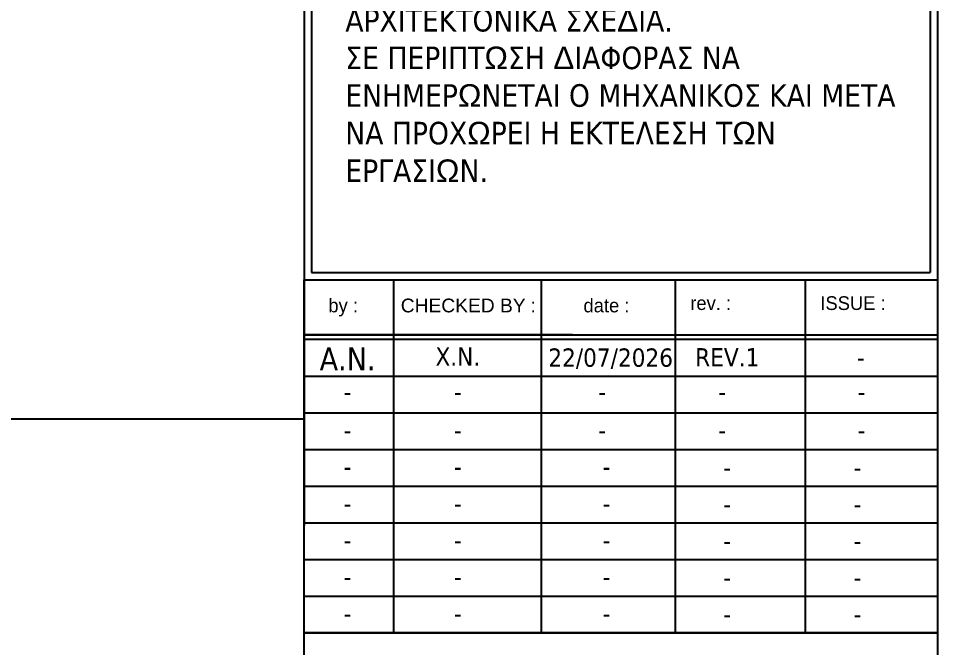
# Model space of a CAD drawing. Header units: millimetres. Extents: x -2171 to 1563, y -1758 to -1505.
# Drawn here: x 1276.41 to 1286.6, y -1607.91 to -1600.94 of the extents above; entities that cross this region are included whole.
import ezdxf

# ---------------------------------------------------------------- set-up
doc = ezdxf.new("R2010")
doc.units = ezdxf.units.MM
doc.layers.add('-S_TEXT', color=3, linetype='Continuous')
doc.layers.add('TEXT', color=20, linetype='Continuous', lineweight=13)
doc.styles.get("Standard").update_dxf_attribs({"font": 'tahoma.ttf'})

# ---------------------------------------------------------------- blocks, each defined once
blk = doc.blocks.new('PINAKAKI 1')
at = {"color": 0}
for p, q in [((1.278, -0.415), (1.278, -15.374)), ((1.36, -0.497), (1.36, -12.571)), ((8.215, -0.497), (8.215, -12.571)), ((8.298, -0.415), (8.297, -12.653)), ((1.359, -12.571), (8.214, -12.571)), ((1.277, -12.653), (8.297, -12.653)), ((2.267, -12.653), (2.267, -16.563)), ((3.907, -16.563), (3.907, -12.653)), ((5.394, -16.563), (5.394, -12.653)), ((6.835, -16.563), (6.835, -12.653)), ((4.251, -13.262), (1.279, -13.262)), ((1.279, -13.262), (8.298, -13.262)), ((8.298, -13.313), (1.279, -13.313)), ((8.298, -13.262), (8.298, -13.313))]:
    blk.add_line(p, q, dxfattribs=at)
at = {"color": 3}
blk.add_line((8.298, -14.478), (8.298, -16.563), dxfattribs=at)
at = {"color": 0}
for points in [[(1.279, -12.653), (8.298, -12.653), (8.298, -16.563), (1.279, -16.563)], [(1.279, -12.653), (8.298, -12.653), (8.298, -16.563), (1.279, -16.563)], [(1.279, -16.563), (8.298, -16.563), (8.298, -24.01), (1.279, -24.01)]]:
    blk.add_lwpolyline(points, close=True, dxfattribs=at)
for points in [[(1.279, -13.72), (8.298, -13.72)], [(1.279, -14.126), (8.298, -14.126)], [(1.279, -14.532), (8.298, -14.532)], [(1.279, -14.938), (8.298, -14.938)], [(1.279, -15.345), (8.298, -15.345)], [(1.279, -15.751), (8.298, -15.751)], [(1.279, -16.157), (8.298, -16.157)]]:
    blk.add_lwpolyline(points, dxfattribs=at)
blk.add_lwpolyline([(1.279, -16.563), (8.298, -16.563)])
at = {"layer": '-S_TEXT', "color": 3, "insert": (1.735, -8.819), "char_height": 0.25, "attachment_point": 1}
blk.add_mtext_dynamic_manual_height_columns('ΠΡΙΝ ΤΗΝ {\\fArial|b0|i0|c186|p34;Δ}ΙΕΚΠΕΡΑΙ{\\fArial|b0|i0|c186|p34;Ω}ΣΗ ΟΠΟΙΑΣ{\\fArial|b0|i0|c186|p34;Δ}ΗΠΟΤΕ ΕΡΓΑΣΙΑΣ ΝΑ ΕΛΕΓΧΟΝΤΑΙ ΤΑ ΑΡΧΙΤΕΚΤΟΝΙΚΑ ΣΧΕ{\\fArial|b0|i0|c186|p34;Δ}ΙΑ{\\fArial|b0|i0|c186|p34;.\\P}ΣΕ ΠΕΡΙΠΤ{\\fArial|b0|i0|c186|p34;Ω}ΣΗ {\\fArial|b0|i0|c186|p34;Δ}ΙΑΦΟΡΑΣ ΝΑ ΕΝΗΜΕΡ{\\fArial|b0|i0|c186|p34;Ω}ΝΕΤΑΙ Ο ΜΗΧΑΝΙΚΟΣ ΚΑΙ ΜΕΤΑ ΝΑ ΠΡΟΧ{\\fArial|b0|i0|c186|p34;Ω}ΡΕΙ Η ΕΚΤΕΛΕΣΗ Τ{\\fArial|b0|i0|c186|p34;Ω}Ν ΕΡΓΑΣΙ{\\fArial|b0|i0|c186|p34;Ω}Ν{\\fArial|b0|i0|c186|p34;.}', width=6.38621, gutter_width=1, heights=[0], dxfattribs=at)
at = {"layer": 'TEXT', "color": 0, "attachment_point": 1}
for s, insert, char_height, width in [('{\\fBankGothic Lt BT|b0|i0|c0|p34;\\C7;ISSUE\\fBankGothic Lt BT|b0|i0|c161|p34; :}', (6.998, -12.835), 0.15234, 2.53906), ('\\pxqc;{\\fBankGothic Lt BT|b0|i0|c161|p34;\\C7;by :}', (1.252, -12.861), 0.15234, 0.91751), ('\\pxqc;{\\fArial|b0|i0|c186|p34;\\C7;CHECKED BY\\fBankGothic Lt BT|b0|i0|c161|p34; :}', (1.828, -12.861), 0.15234, 2.53906), ('\\pxqc;{\\fBankGothic Lt BT|b0|i0|c0|p34;\\C7;date :}', (3.359, -12.861), 0.15234, 2.53906), ('{\\fBankGothic Lt BT|b0|i0|c161|p34;\\C7;rev\\fBankGothic Lt BT|b0|i0|c0|p34;.\\fBankGothic Lt BT|b0|i0|c161|p34; :}', (5.557, -12.835), 0.152344, 2.53906), ('\\pxqc;{\\fTahoma|b0|i0|c0|p34;\\C7;A\\fTahoma|b0|i0|c161|p34;.\\fTahoma|b0|i0|c0|p34;N\\fTahoma|b0|i0|c161|p34;.}', (1.252, -13.402), 0.253906, 1.01563), ('\\pxqc;{\\fTahoma|b0|i0|c0|p34;\\H0.8x;\\C7;X.N.}', (1.712, -13.402), 0.25391, 2.53906), ('{\\C7;22/07/2026}', (3.984, -13.413), 0.20313, 1.35307), ('\\pxqc;{\\fTahoma|b0|i0|c0|p34;\\H0.8x;\\C7;REV.1}', (5.333, -13.41), 0.25391, 1.26753), ('\\pxqc;{\\fTahoma|b0|i0|c0|p34;\\H0.8x;\\C7; \\fTahoma|b0|i0|c161|p34;-}', (6.775, -13.41), 0.25391, 1.26753), ('\\pxqc;{\\fTahoma|b0|i0|c0|p34;\\H0.8x;\\C7;-}', (1.252, -13.79), 0.25391, 1.01563), ('\\pxqc;{\\fTahoma|b0|i0|c0|p34;\\H0.8x;\\C7;-}', (1.712, -13.79), 0.25391, 2.53906), ('\\pxqc;{\\fTahoma|b0|i0|c0|p34;\\H0.8x;\\C7;   -}', (3.198, -13.79), 0.25391, 2.53906), ('\\pxqc;{\\fTahoma|b0|i0|c0|p34;\\H0.8x;\\C7;-}', (4.64, -13.79), 0.25391, 2.53906), ('\\pxqc;{\\fTahoma|b0|i0|c0|p34;\\H0.8x;\\C7;-}', (6.186, -13.79), 0.25391, 2.53906), ('\\pxqc;{\\fTahoma|b0|i0|c0|p34;\\H0.8x;\\C7;-}', (1.252, -14.214), 0.25391, 1.01563), ('\\pxqc;{\\fTahoma|b0|i0|c0|p34;\\H0.8x;\\C7;-}', (1.712, -14.214), 0.25391, 2.53906), ('\\pxqc;{\\fTahoma|b0|i0|c0|p34;\\H0.8x;\\C7;   -}', (3.198, -14.214), 0.25391, 2.53906), ('\\pxqc;{\\fTahoma|b0|i0|c0|p34;\\H0.8x;\\C7;-}', (4.64, -14.214), 0.25391, 2.53906), ('\\pxqc;{\\fTahoma|b0|i0|c0|p34;\\H0.8x;\\C7;-}', (6.186, -14.214), 0.25391, 2.53906), ('\\pxqc;{\\fTahoma|b0|i0|c0|p34;\\H0.8x;\\C7;-}', (1.252, -14.62), 0.25391, 1.01563), ('\\pxqc;{\\fTahoma|b0|i0|c0|p34;\\H0.8x;\\C7;-}', (1.712, -14.62), 0.25391, 2.53906), ('\\pxqc;{\\fTahoma|b0|i0|c0|p34;\\H0.8x;\\C7;-}', (3.359, -14.62), 0.25391, 2.53906), ('\\pxqc;{\\fTahoma|b0|i0|c161|p34;\\H0.8x;\\C7;-}', (5.333, -14.629), 0.25391, 1.26753), ('\\pxqc;{\\fTahoma|b0|i0|c161|p34;\\H0.8x;\\C7;-}', (6.775, -14.629), 0.25391, 1.26753), ('\\pxqc;{\\fTahoma|b0|i0|c0|p34;\\H0.8x;\\C7;-}', (1.252, -15.027), 0.25391, 1.01563), ('\\pxqc;{\\fTahoma|b0|i0|c0|p34;\\H0.8x;\\C7;-}', (1.712, -15.027), 0.25391, 2.53906), ('\\pxqc;{\\fTahoma|b0|i0|c0|p34;\\H0.8x;\\C7;-}', (3.359, -15.027), 0.25391, 2.53906), ('\\pxqc;{\\fTahoma|b0|i0|c161|p34;\\H0.8x;\\C7;-}', (5.333, -15.035), 0.25391, 1.26753), ('\\pxqc;{\\fTahoma|b0|i0|c161|p34;\\H0.8x;\\C7;-}', (6.775, -15.035), 0.25391, 1.26753), ('\\pxqc;{\\fTahoma|b0|i0|c0|p34;\\H0.8x;\\C7;-}', (1.252, -15.433), 0.25391, 1.01563), ('\\pxqc;{\\fTahoma|b0|i0|c0|p34;\\H0.8x;\\C7;-}', (1.712, -15.433), 0.25391, 2.53906), ('\\pxqc;{\\fTahoma|b0|i0|c0|p34;\\H0.8x;\\C7;-}', (3.359, -15.433), 0.25391, 2.53906), ('\\pxqc;{\\fTahoma|b0|i0|c161|p34;\\H0.8x;\\C7;-}', (5.333, -15.442), 0.25391, 1.26753), ('\\pxqc;{\\fTahoma|b0|i0|c161|p34;\\H0.8x;\\C7;-}', (6.775, -15.442), 0.25391, 1.26753), ('\\pxqc;{\\fTahoma|b0|i0|c0|p34;\\H0.8x;\\C7;-}', (1.252, -15.839), 0.25391, 1.01563), ('\\pxqc;{\\fTahoma|b0|i0|c0|p34;\\H0.8x;\\C7;-}', (1.712, -15.839), 0.25391, 2.53906), ('\\pxqc;{\\fTahoma|b0|i0|c0|p34;\\H0.8x;\\C7;-}', (3.359, -15.839), 0.25391, 2.53906), ('\\pxqc;{\\fTahoma|b0|i0|c161|p34;\\H0.8x;\\C7;-}', (5.333, -15.848), 0.25391, 1.26753), ('\\pxqc;{\\fTahoma|b0|i0|c161|p34;\\H0.8x;\\C7;-}', (6.775, -15.848), 0.25391, 1.26753), ('\\pxqc;{\\fTahoma|b0|i0|c0|p34;\\H0.8x;\\C7;-}', (1.252, -16.245), 0.25391, 1.01563), ('\\pxqc;{\\fTahoma|b0|i0|c0|p34;\\H0.8x;\\C7;-}', (1.712, -16.245), 0.25391, 2.53906), ('\\pxqc;{\\fTahoma|b0|i0|c0|p34;\\H0.8x;\\C7;-}', (3.359, -16.245), 0.25391, 2.53906), ('\\pxqc;{\\fTahoma|b0|i0|c161|p34;\\H0.8x;\\C7;-}', (5.333, -16.254), 0.25391, 1.26753), ('\\pxqc;{\\fTahoma|b0|i0|c161|p34;\\H0.8x;\\C7;-}', (6.775, -16.254), 0.25391, 1.26753)]:
    blk.add_mtext(s, dxfattribs=dict(at, insert=insert, char_height=char_height, width=width))

msp = doc.modelspace()

# ---------------------------------------------------------------- linework, layer by layer
at = {"layer": '-S_TEXT', "color": 3, "linetype": 'Continuous', "ltscale": 0.5}
msp.add_lwpolyline([(1286.5954, -1619.9991), (1245.6454, -1619.9991), (1245.6454, -1591.5991), (1286.5954, -1591.5991)], close=True, dxfattribs=at)
at = {"color": 3}
msp.add_line((1245.6454, -1605.3778), (1279.5756, -1605.3778), dxfattribs=at)

# ---------------------------------------------------------------- block references
at = {"linetype": 'Continuous'}
msp.add_blockref('PINAKAKI 1', (1278.2979, -1591.1844), dxfattribs=at)

doc.saveas('drawing.dxf')
